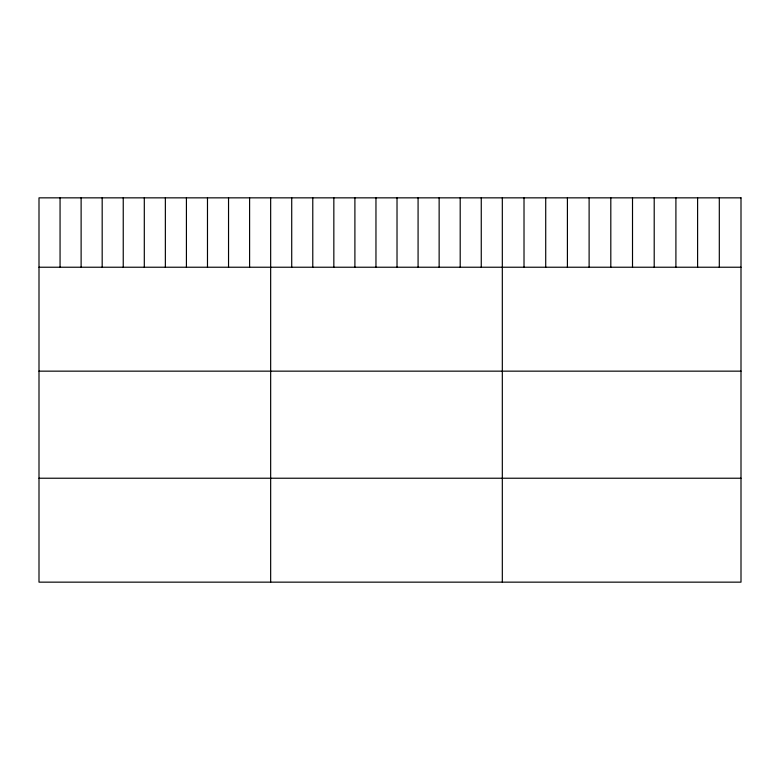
<?xml version="1.0" encoding="UTF-8"?>
<svg xmlns="http://www.w3.org/2000/svg" width="780" height="780" viewBox="0 0 780 780"><rect width="100%" height="100%" fill="white"/><g stroke="black" fill="none" stroke-linecap="round" stroke-linejoin="round"><path stroke-width="1.17" d="M39 267.228L741 267.228M39 371.153L741 371.153M39 478.228L741 478.228M719.306 197.847L719.306 267.228M697.603 197.847L697.603 267.228M675.909 197.847L675.909 267.228M654.206 197.847L654.206 267.228M632.512 197.847L632.512 267.228M610.808 197.847L610.808 267.228M589.115 197.847L589.115 267.228M567.411 197.847L567.411 267.228M545.717 197.847L545.717 267.228M524.014 197.847L524.014 267.228M502.32 197.847L502.32 582.153M481.26 197.847L481.26 267.228M460.2 197.847L460.2 267.228M439.14 197.847L439.14 267.228M418.08 197.847L418.08 267.228M397.02 197.847L397.02 267.228M375.96 197.847L375.96 267.228M354.9 197.847L354.9 267.228M333.84 197.847L333.84 267.228M312.78 197.847L312.78 267.228M291.72 197.847L291.72 267.228M270.66 197.847L270.66 582.153M249.6 197.847L249.6 267.228M228.54 197.847L228.54 267.228M207.48 197.847L207.48 267.228M186.42 197.847L186.42 267.228M165.36 197.847L165.36 267.228M144.3 197.847L144.3 267.228M123.24 197.847L123.24 267.228M102.18 197.847L102.18 267.228M81.12 197.847L81.12 267.228M60.06 197.847L60.06 267.228M741 197.847L39 197.847L39 582.153L741 582.153L741 197.847"/></g></svg>
